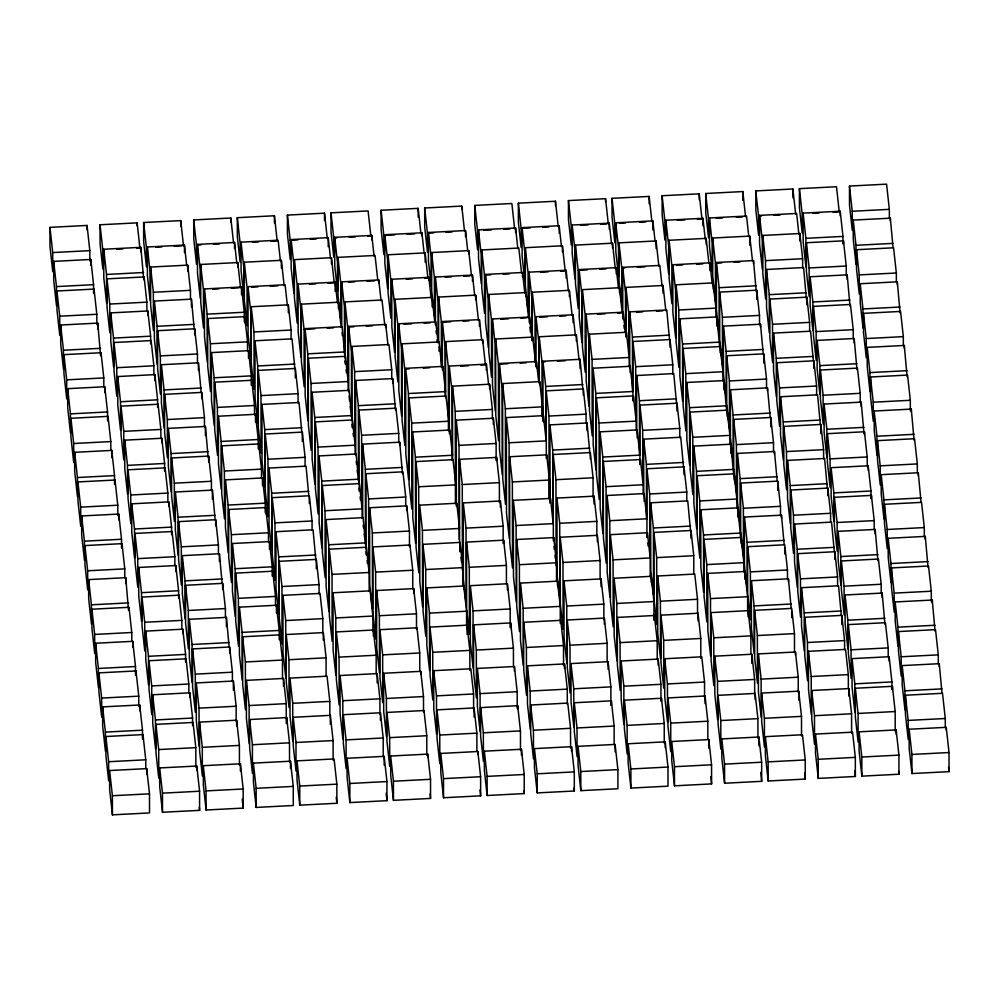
<?xml version="1.0" encoding="UTF-8"?>
<svg xmlns="http://www.w3.org/2000/svg" width="999" height="999" viewBox="0 0 999 999"><rect width="100%" height="100%" fill="white"/><g stroke="black" fill="none" stroke-linecap="round" stroke-linejoin="round"><path stroke-width="1.5" d="M49.95 227.36L52.722 252.56L52.747 271.678L49.987 246.466L49.95 227.36L87.05 225.437L89.823 250.649L89.835 260.939M100.037 224.775L102.81 249.975L102.835 269.081L100.075 243.881L100.037 224.775L137.138 222.852L139.91 248.064L136.813 248.214M143.631 222.515L146.403 247.727L146.428 266.833L143.669 241.633L143.631 222.515L180.732 220.604L183.504 245.804M193.719 219.93L196.491 245.142L196.516 264.248L193.756 239.048L193.719 219.93L230.819 218.019L233.591 243.219M237.312 217.682L240.085 242.882L240.11 262L237.35 236.788L237.312 217.682L274.413 215.759L277.185 240.971L270.991 241.283M287.4 215.097L290.172 240.297L290.197 259.415L287.437 234.203L287.4 215.097L324.5 213.174L327.272 238.386M330.994 212.837L333.766 238.049L333.791 257.155L331.019 231.955L330.994 212.837L368.094 210.926L370.866 236.126L367.769 236.288M381.081 210.252L383.853 235.464L383.878 254.57L381.106 229.37L381.081 210.252L418.181 208.341L420.941 233.541M424.675 208.004L427.435 233.204L427.472 252.322L424.7 227.11L424.675 208.004L461.775 206.094L464.535 231.293M474.762 205.419L477.522 230.619L477.559 249.738L474.787 224.525L474.762 205.419L511.863 203.496L514.622 228.709M518.356 203.172L521.116 228.371L521.153 247.477L518.381 222.278L518.356 203.172L555.456 201.249L558.216 226.461M568.443 200.574L571.203 225.786L571.241 244.892L568.468 219.693L568.443 200.574L605.544 198.664L608.304 223.863M612.037 198.326L614.797 223.539L614.835 242.645L612.062 217.445L612.037 198.326L649.138 196.416L651.897 221.616M662.125 195.742L664.884 220.941L664.922 240.06L662.15 214.847L662.125 195.742L699.225 193.831L701.985 219.031L697.352 219.268M705.719 193.494L708.478 218.694L708.516 237.799L705.744 212.6L705.719 193.494L742.819 191.571L745.579 216.783M755.806 190.909L758.566 216.109L758.603 235.215L755.831 210.015L755.806 190.909L792.906 188.986L795.666 214.186M799.4 188.649L802.16 213.861L802.197 232.967L799.425 207.767L799.4 188.649L836.488 186.738L839.26 211.938L833.079 212.263M849.475 186.064L852.247 211.264L852.284 230.382L849.512 205.17L849.475 186.064L886.575 184.153L889.347 209.353L889.36 218.169M103.759 249.238L106.531 274.45L106.581 303.109L103.809 277.909L103.759 249.238L140.859 247.327L143.631 278.571M147.352 246.99L150.125 272.19L150.175 300.861L147.402 275.662L147.352 246.99L184.453 245.08L186.726 265.834M197.44 244.405L200.212 269.605L200.262 298.276L197.49 273.064L197.44 244.405L234.54 242.482L236.813 263.249M241.034 242.158L243.806 267.357L243.856 296.029L241.084 270.816L241.034 242.158L278.134 240.235L280.407 260.989M291.121 239.56L293.893 264.772L293.943 293.431L291.171 268.232L291.121 239.56L328.221 237.65L330.494 258.404M334.715 237.312L337.487 262.525L337.537 291.184L334.765 265.984L334.715 237.312L371.815 235.402L374.088 256.156M384.802 234.728L387.575 259.927L387.624 288.599L384.852 263.399L384.802 234.728L421.903 232.817L424.175 253.571M428.396 232.48L431.156 257.68L431.206 286.351L428.446 261.139L428.396 232.48L465.497 230.557L467.769 251.311M478.484 229.895L481.243 255.095L481.293 283.766L478.533 258.554L478.484 229.895L515.584 227.972L517.857 248.726M522.077 227.635L524.837 252.847L524.887 281.506L522.127 256.306L522.077 227.635L559.178 225.724L561.45 246.478M572.165 225.05L574.924 250.262L574.974 278.921L572.215 253.721L572.165 225.05L609.265 223.139L611.538 243.893M615.759 222.802L618.518 248.002L618.568 276.673L615.809 251.461L615.759 222.802L652.859 220.879L655.132 241.646M665.846 220.217L668.606 245.417L668.656 274.088L665.896 248.876L665.846 220.217L702.946 218.294L705.219 239.048M709.44 217.957L712.2 243.169L712.25 271.828L709.49 246.628L709.44 217.957L746.54 216.046L748.813 236.8M759.527 215.372L762.287 240.584L762.337 269.243L759.577 244.043L759.527 215.372L796.628 213.461L798.9 234.216M803.121 213.124L805.881 238.324L805.931 266.995L803.171 241.795L803.121 213.124L840.209 211.214L842.981 236.413L842.994 243.956M52.722 252.56L89.823 250.649M116.721 249.25L122.902 248.938M155.669 247.24L161.863 246.928M174.226 246.291L181.955 245.891M196.491 245.142L201.124 244.892M213.486 244.256L219.668 243.943M252.447 242.245L258.629 241.933M290.172 240.297L297.902 239.897M310.264 239.261L316.446 238.936M333.766 238.049L336.85 237.887M349.213 237.25L355.407 236.925M383.853 235.464L394.667 234.902M407.03 234.266L414.76 233.866M427.435 233.204L433.628 232.892M445.991 232.255L452.172 231.93M483.716 230.307L491.446 229.907M503.808 229.27L509.989 228.946M521.116 228.371L530.394 227.897M542.757 227.248L548.951 226.935M580.481 225.299L588.211 224.9M600.574 224.263L606.768 223.951M619.442 223.289L625.624 222.977M639.535 222.253L645.716 221.94M677.26 220.304L684.989 219.905M716.208 218.294L722.389 217.982M736.313 217.258L742.494 216.933M758.566 216.109L761.663 215.946M774.025 215.309L780.207 214.985M812.986 213.299L819.168 212.974M852.247 211.264L889.347 209.353M53.684 261.388L56.456 286.588L56.493 305.694L53.721 280.494L53.684 261.388L90.784 259.465L93.556 284.678L93.569 293.494M853.221 220.092L855.993 245.292L856.018 264.41L853.246 239.198L853.221 220.092L890.321 218.182L893.094 247.789M150.587 267.045L153.359 292.257L153.421 330.482L150.649 305.269L150.587 267.045L187.687 265.135L190.459 290.334L190.472 299.513M200.674 264.46L203.446 289.673L203.509 327.897L200.737 302.685L200.674 264.46L237.774 262.55L240.547 287.749M244.268 262.213L247.04 287.412L247.103 325.637L244.33 300.437L244.268 262.213L281.368 260.302L284.141 285.502M294.355 259.628L297.128 284.827L297.19 323.052L294.418 297.852L294.355 259.628L331.456 257.705L334.228 282.917L328.047 283.229M340.459 317.832L338.012 295.592L337.949 257.38L375.05 255.457L377.822 280.669M388.037 254.782L390.809 279.995L390.871 318.219L388.099 293.007L388.037 254.782L425.137 252.872L427.909 278.072L424.812 278.234M431.63 252.535L434.403 277.747L434.465 315.959L431.693 290.759L431.63 252.535L468.731 250.624L471.503 275.824M481.718 249.95L484.49 275.15L484.552 313.374L481.78 288.174L481.718 249.95L518.818 248.039L521.59 273.239M525.312 247.702L528.084 272.902L528.146 311.126L525.374 285.926L525.312 247.702L562.412 245.779L565.184 270.991L560.539 271.228M575.399 245.117L578.171 270.317L578.234 308.541L575.461 283.329L575.399 245.117L612.499 243.194L615.272 268.406M621.341 301.835L619.055 281.081L618.993 242.857L656.093 240.946L658.865 266.146M669.08 240.272L671.852 265.484L671.915 303.696L669.143 278.496L669.08 240.272L706.181 238.361L708.94 263.561M715.184 298.489L712.737 276.248L712.674 238.024L749.774 236.101L752.534 261.313M762.761 235.439L765.521 260.639L765.596 298.863L762.824 273.664L762.761 235.439L799.862 233.516L802.622 258.729L802.647 267.894M106.531 274.45L143.631 272.527M805.881 238.324L842.981 236.413M107.005 278.858L109.778 304.058L109.828 332.729L107.055 307.53L107.005 278.858L144.106 276.948L146.878 302.148L146.89 311.201M806.368 242.745L809.14 267.944L809.19 296.616L806.418 271.403L806.368 242.745L843.468 240.821L846.24 266.034L846.253 275.087M56.456 286.588L93.556 284.678M855.993 245.292L893.094 243.381M56.943 290.996L59.715 316.208L59.74 335.314L56.98 310.115L56.943 290.996L94.043 289.086L96.816 314.285L96.828 324.575M856.468 249.713L859.24 274.912L859.277 294.018L856.505 268.818L856.468 249.713L893.568 247.789L896.34 273.002L896.353 281.818M204.395 288.936L207.168 314.136L207.243 361.913L204.483 336.713L204.395 288.936L241.496 287.025L244.268 312.225L244.28 321.478M247.989 286.688L250.761 311.888L250.836 359.665L248.077 334.465L247.989 286.688L285.09 284.765L287.375 305.532M298.077 284.103L300.849 309.303L300.924 357.08L298.164 331.88L298.077 284.103L335.177 282.18L337.462 302.934M341.745 326.548L341.67 281.843L378.771 279.932L381.056 300.687M391.758 279.258L394.53 304.47L394.605 352.247L391.845 327.035L391.758 279.258L428.858 277.347L431.143 298.102M435.439 324.787L435.352 277.01L472.452 275.087L474.725 295.854M485.439 274.425L488.211 299.625L488.286 347.402L485.526 322.202L485.439 274.425L522.539 272.502L524.812 293.269M529.445 322.914L529.033 272.165L566.133 270.254L568.406 291.009M579.12 269.58L581.893 294.792L581.967 342.57L579.208 317.357L579.12 269.58L616.221 267.67L618.493 288.424M622.789 313.574L622.714 267.332L659.815 265.422L662.087 286.176M672.802 264.747L675.574 289.947L675.649 337.724L672.876 312.525L672.802 264.747L709.902 262.824L712.175 283.591M716.395 262.5L719.155 287.7L719.243 335.477L716.47 310.277L716.395 262.5L753.496 260.577L756.268 291.945M153.359 292.257L190.459 290.334M212.725 289.186L218.906 288.873M231.268 288.236L238.998 287.837M251.673 287.175L257.854 286.863M270.23 286.226L277.959 285.826M309.49 284.191L315.672 283.878M348.451 282.18L354.633 281.855M366.995 281.219L374.725 280.819M406.268 279.196L412.45 278.871M445.217 277.185L451.398 276.86M463.773 276.224L469.955 275.911M484.49 275.15L490.671 274.837M503.034 274.201L509.215 273.876M540.447 272.265L548.176 271.865M578.171 270.317L587.437 269.842M599.812 269.193L605.993 268.881M618.993 242.857L621.765 268.069L624.85 267.907M637.212 267.27L644.942 266.87M676.485 265.235L682.667 264.922M696.578 264.198L702.759 263.886M712.674 238.024L715.434 263.224L721.628 262.912M733.99 262.275L740.172 261.95M765.521 260.639L802.622 258.729M154.321 301.074L157.093 326.286L157.168 364.51L154.395 339.298L154.321 301.074L191.421 299.163L194.206 328.958M766.495 269.468L769.267 294.668L769.33 332.892L766.558 307.68L766.495 269.468L803.596 267.545L806.38 298.863M109.778 304.058L146.878 302.148M809.14 267.944L846.24 266.034M110.752 312.887L113.524 338.087L113.574 366.758L110.802 341.558L110.752 312.887L147.852 310.964L150.624 336.176L150.637 343.718M810.102 276.773L812.874 301.973L812.924 330.644L810.152 305.432L810.102 276.773L847.202 274.85L849.987 306.094M59.715 316.208L96.816 314.285M859.24 274.912L896.34 273.002M251.224 306.743L253.996 331.955L254.096 389.285L251.323 364.073L251.224 306.743L288.324 304.832L291.096 330.032L291.109 339.335M301.311 304.158L304.083 329.37L304.183 386.7L301.411 361.488L301.311 304.158L338.411 302.247L341.183 327.447M345.005 357.692L344.905 301.91L382.005 299.987L384.777 325.199M394.992 299.325L397.764 324.525L397.864 381.855L395.092 356.655L394.992 299.325L432.092 297.402L434.865 322.615M438.661 342.008L438.586 297.065L475.686 295.155L478.459 320.354M488.673 294.48L491.446 319.692L491.545 377.023L488.773 351.81L488.673 294.48L525.774 292.57L528.546 317.769M532.355 340.272L532.267 292.232L569.368 290.322L572.14 315.522M582.355 289.648L585.127 314.847L585.227 372.177L582.454 346.978L582.355 289.648L619.455 287.724L622.227 312.937L617.582 313.174M626.036 336.975L625.948 287.4L663.049 285.477L665.821 310.677M676.036 284.802L678.808 310.015L678.908 367.345L676.136 342.145L676.036 284.802L713.136 282.892L715.908 308.092L715.921 317.395M207.168 314.136L244.268 312.225M719.155 287.7L756.255 285.789M60.677 325.025L63.449 350.237L63.486 369.343L60.714 344.143L60.677 325.025L97.777 323.114L100.562 355.669M860.214 283.741L862.974 308.941L863.011 328.047L860.239 302.847L860.214 283.741L897.314 281.818L900.087 312.899M207.655 318.556L210.414 343.756L210.502 391.533L207.73 366.333L207.655 318.556L244.755 316.633L247.515 341.845L247.54 351.086M719.642 292.108L722.414 317.32L722.502 365.097L719.73 339.885L719.642 292.108L756.743 290.197L759.515 315.397L759.527 324.65M157.093 326.286L194.193 324.363M769.267 294.668L806.368 292.757M157.58 330.694L160.352 355.906L160.414 394.118L157.642 368.918L157.58 330.694L194.68 328.783L197.452 353.983L197.465 363.161M769.754 299.076L772.514 324.288L772.589 362.512L769.817 337.3L769.754 299.076L806.855 297.165L809.615 322.365L809.64 331.543M113.524 338.087L150.624 336.176M812.874 301.973L849.974 300.062M305.032 328.634L307.804 353.833L307.917 420.729L305.157 395.517L305.032 328.634L342.133 326.71L344.917 356.593M348.738 391.708L348.626 326.386L385.726 324.463L388.012 345.217M398.713 323.788L401.486 349.001L401.598 415.884L398.826 390.684L398.713 323.788L435.814 321.878L438.099 342.632M442.395 369.767L442.307 321.541L479.408 319.63L481.693 340.384M492.395 318.956L495.167 344.156L495.279 411.051L492.507 385.839L492.395 318.956L529.495 317.045L532.105 340.759M536.076 366.483L535.988 316.708L573.089 314.785L575.374 335.539M586.076 314.123L588.848 339.323L588.96 406.206L586.188 381.006L586.076 314.123L623.176 312.2L625.461 332.954M629.77 367.869L629.67 311.863L666.77 309.952L669.542 339.822M253.996 331.955L291.096 330.032M304.083 329.37L314.897 328.808M327.272 328.172L333.454 327.847M344.905 301.91L347.677 327.11L353.858 326.798M366.221 326.161L372.415 325.836M403.946 324.213L411.675 323.813M424.038 323.164L430.219 322.852M438.586 297.065L441.358 322.277L450.636 321.79M462.999 321.154L469.18 320.841M500.724 319.205L508.454 318.806M520.816 318.169L526.997 317.857M539.672 317.195L547.402 316.795M559.765 316.159L565.958 315.834M597.489 314.21L605.219 313.811M636.45 312.2L642.632 311.875M656.543 311.164L662.724 310.839M678.808 310.015L715.908 308.092M113.998 342.507L116.771 367.707L116.821 396.378L114.048 371.166L113.998 342.507L151.099 340.584L153.871 365.796L153.883 374.837M813.361 306.381L816.133 331.593L816.183 360.252L813.411 335.052L813.361 306.381L850.461 304.47L853.233 329.67L853.246 338.723M63.449 350.237L100.549 348.314M862.974 308.941L900.074 307.03M254.97 340.771L257.73 365.984L257.829 423.314L255.07 398.102L254.97 340.771L292.07 338.861L294.842 368.706M679.77 318.831L682.542 344.043L682.642 401.373L679.869 376.173L679.77 318.831L716.87 316.92L719.655 346.778M210.414 343.756L247.515 341.845M722.414 317.32L759.515 315.397M63.936 354.645L66.696 379.845L66.733 398.963L63.961 373.751L63.936 354.645L101.036 352.734L103.796 377.934L103.821 386.75M863.461 313.349L866.233 338.561L866.27 357.667L863.498 332.467L863.461 313.349L900.561 311.438L903.333 336.638L903.346 345.467M211.388 352.585L214.161 377.784L214.236 425.562L211.476 400.362L211.388 352.585L248.489 350.661L251.261 375.874L251.273 385.114M726.073 397.639L723.463 373.913L723.388 326.136L760.489 324.225L763.261 354.046M160.352 355.906L197.452 353.983M772.514 324.288L809.615 322.365M351.998 419.767L351.86 346.441L388.961 344.53L391.733 369.73L391.745 379.096M401.948 343.856L404.72 369.056L404.857 445.504L402.085 420.304L401.948 343.856L439.048 341.933L441.82 367.145M445.641 397.764L445.542 341.608L482.642 339.685L485.414 364.897L480.781 365.135M495.629 339.011L498.401 364.223L498.538 440.659L495.766 415.459L495.629 339.011L532.729 337.1L535.501 362.3M539.31 383.566L539.223 336.763L576.323 334.852L579.095 360.052M589.31 334.178L592.082 359.378L592.22 435.826L589.447 410.626L589.31 334.178L626.41 332.267L629.183 357.467L629.195 366.833M307.804 353.833L344.905 351.923M629.67 311.863L632.442 337.075L669.542 335.152M161.314 364.722L164.086 389.922L164.148 428.146L161.388 402.947L161.314 364.722L198.414 362.812L201.199 392.595M773.488 333.104L776.26 358.316L776.323 396.528L773.551 371.328L773.488 333.104L810.589 331.193L813.361 360.989M116.771 367.707L153.871 365.796M816.133 331.593L853.233 329.67M308.291 358.254L311.051 383.454L311.176 450.337L308.404 425.137L308.291 358.254L345.392 356.331L348.151 381.531L348.176 390.871M632.941 400.861L632.929 341.483L670.017 339.56L672.789 364.772L672.814 374.101M257.73 365.984L294.83 364.061M682.542 344.043L719.642 342.12M117.745 376.536L120.504 401.735L120.554 430.407L117.795 405.194L117.745 376.536L154.845 374.613L157.605 399.825L157.617 407.367M817.095 340.409L819.867 365.622L819.917 394.28L817.145 369.081L817.095 340.409L854.195 338.499L856.98 369.73M66.696 379.845L103.796 377.934M866.233 338.561L903.333 336.638M258.217 370.392L260.989 395.592L261.089 452.922L258.316 427.722L258.217 370.392L295.317 368.469L298.089 393.681L298.102 402.972M683.029 348.451L685.801 373.651L685.901 430.994L683.129 405.781L683.029 348.451L720.129 346.541L722.901 371.74L722.914 381.031M214.161 377.784L251.261 375.874M723.388 326.136L726.148 351.348L763.248 349.425M405.669 368.331L442.769 366.408L445.542 391.62L408.441 393.531L405.669 368.331L405.819 454.32L408.591 479.532L408.441 393.531M449.388 433.641L449.263 366.071L486.363 364.16L488.648 384.915M499.35 363.486L502.122 388.698L502.272 474.687L499.5 449.488L499.35 363.486L536.451 361.576L538.736 382.33M543.056 421.128L542.944 361.238L580.044 359.315L582.829 389.135M351.86 346.441L354.633 371.64L391.733 369.73M404.72 369.056L409.353 368.818M423.276 368.107L429.458 367.782M460.676 366.171L468.406 365.771M498.401 364.223L507.679 363.736M520.042 363.099L526.223 362.787M539.223 336.763L541.995 361.975L545.092 361.813M557.454 361.176L565.184 360.776M592.082 359.378L629.183 357.467M67.67 388.673L70.442 413.873L70.467 432.992L67.707 407.779L67.67 388.673L104.77 386.75L107.542 411.963L107.555 420.779M867.207 347.377L869.967 372.59L870.004 391.695L867.232 366.496L867.207 347.377L904.295 345.467L907.08 376.548M214.635 382.192L217.407 407.405L217.495 455.182L214.723 429.97L214.635 382.192L251.736 380.282L254.508 405.482L254.52 414.735M729.158 425.774L726.723 403.534L726.635 355.756L763.736 353.833L766.508 379.046L766.52 388.286M164.086 389.922L201.186 388.012M776.26 358.316L813.361 356.393M355.731 455.357L355.607 380.469L392.707 378.559L395.479 410.002M593.056 368.206L630.157 366.296L632.916 391.496L595.816 393.406L593.056 368.206L593.181 444.655L595.953 469.855L595.816 393.406M311.051 383.454L348.151 381.531M632.929 341.483L635.689 366.683L672.789 364.772M164.573 394.343L167.345 419.543L167.407 457.767L164.635 432.567L164.573 394.343L201.673 392.42L204.445 417.632L204.458 426.798M776.735 362.724L779.507 387.924L779.57 426.148L776.81 400.949L776.735 362.724L813.835 360.814L816.608 386.014L816.62 395.192M120.504 401.735L157.605 399.825M819.867 365.622L856.967 363.698M312.025 392.27L314.797 417.482L314.91 484.365L312.138 459.165L312.025 392.27L349.126 390.359L351.898 420.229M636.75 429.957L636.663 375.512L673.763 373.589L676.535 403.471M260.989 395.592L298.089 393.681M685.801 373.651L722.901 371.74M452.634 460.114L452.497 386.138L489.597 384.215L492.37 409.428L492.382 418.668M502.584 383.554L505.357 408.753L505.531 504.308L502.759 479.108L502.584 383.554L539.685 381.63L542.457 406.843L542.469 416.084M120.991 406.143L123.764 431.356L123.814 460.015L121.041 434.815L120.991 406.143L158.092 404.233L160.864 429.433L160.876 438.486M820.354 370.03L823.114 395.229L823.164 423.901L820.404 398.688L820.354 370.03L857.454 368.107L860.214 393.319L860.239 402.372M542.944 361.238L545.716 386.438L582.817 384.528M70.442 413.873L107.542 411.963M869.967 372.59L907.067 370.666M261.95 404.42L264.723 429.62L264.822 486.95L262.05 461.75L261.95 404.42L299.051 402.497L301.835 432.355M686.763 382.48L689.535 407.679L689.635 465.022L686.862 439.81L686.763 382.48L723.863 380.557L726.635 410.414M217.407 407.405L254.508 405.482M726.635 355.756L729.407 380.956L766.508 379.046M408.928 397.939L411.7 423.151L411.85 509.153L409.078 483.941L408.928 397.939L446.029 396.029L448.801 421.228L448.813 430.444M546.316 458.429L546.203 390.859L583.304 388.936L586.063 414.148L586.088 423.351M70.929 418.294L73.689 443.494L73.726 462.599L70.954 437.4L70.929 418.294L108.029 416.371L110.789 441.583L110.802 450.399M870.454 376.998L873.226 402.197L873.251 421.316L870.491 396.103L870.454 376.998L907.554 375.075L910.326 400.287L910.339 410.577M355.607 380.469L358.366 405.669L395.467 403.758M218.381 416.221L221.154 441.433L221.229 489.21L218.456 463.998L218.381 416.221L255.482 414.31L258.242 439.51L258.266 448.763M730.369 389.785L733.141 414.985L733.229 462.762L730.456 437.562L730.369 389.785L767.469 387.862L770.254 417.694M167.345 419.543L204.445 417.632M779.507 387.924L816.608 386.014M358.978 483.404L358.853 410.089L395.954 408.166L398.726 433.379L398.738 442.732M596.303 397.827L599.075 423.027L599.2 499.475L596.44 474.263L596.303 397.827L633.403 395.904L636.176 421.116L636.188 430.469M314.797 417.482L351.898 415.559M636.663 375.512L639.435 400.711L676.535 398.801M452.497 386.138L455.269 411.338L492.37 409.428M505.357 408.753L542.457 406.843M168.307 428.371L171.079 453.571L171.141 491.795L168.369 466.583L168.307 428.371L205.407 426.448L208.192 457.767M780.481 396.753L783.241 421.953L783.316 460.177L780.544 434.977L780.481 396.753L817.582 394.83L820.354 424.625M123.764 431.356L160.864 429.433M823.114 395.229L860.214 393.319M315.284 421.89L318.044 447.102L318.169 513.986L315.397 488.786L315.284 421.89L352.385 419.98L355.144 445.179L355.169 454.52M639.922 464.498L639.909 405.132L677.01 403.209L679.782 428.421L679.795 437.749M264.723 429.62L301.823 427.709M689.535 407.679L726.635 405.769M456.393 506.468L456.243 420.167L493.344 418.244L496.116 443.456L496.141 460.402M506.331 417.582L543.431 415.659L546.191 440.871L509.103 442.782L506.331 417.582L506.493 513.136L509.265 538.336L509.103 442.782M411.7 423.151L448.801 421.228M546.203 390.859L548.963 416.059L586.063 414.148M124.738 440.172L127.497 465.384L127.547 494.043L124.788 468.843L124.738 440.172L161.826 438.261L164.598 463.461L164.61 471.004M824.088 404.058L826.86 429.258L826.91 457.929L824.138 432.717L824.088 404.058L861.188 402.135L863.973 433.379M73.689 443.494L110.789 441.583M873.226 402.197L910.326 400.287M265.21 434.028L267.982 459.24L268.082 516.57L265.309 491.371L265.21 434.028L302.31 432.117L305.082 457.317L305.095 466.62M690.022 412.1L692.782 437.3L692.881 494.63L690.122 469.43L690.022 412.1L727.122 410.177L729.882 435.389L729.907 444.68M221.154 441.433L258.242 439.51M733.141 414.985L770.241 413.074M412.662 431.968L449.762 430.057L452.535 455.257L415.434 457.18L412.662 431.968L412.812 517.969L415.584 543.169L415.434 457.18M550.074 503.196L549.937 424.887L587.037 422.964L589.81 452.772M358.853 410.089L361.626 435.289L398.726 433.379M599.075 423.027L636.176 421.116M74.663 452.322L77.435 477.522L77.46 496.628L74.7 471.428L74.663 452.322L111.763 450.399L114.535 475.599L114.548 484.428M874.187 411.026L876.96 436.226L876.997 455.344L874.225 430.132L874.187 411.026L911.288 409.103L914.073 440.197M221.628 445.841L224.4 471.041L224.488 518.818L221.716 493.618L221.628 445.841L258.729 443.931L261.501 469.13L261.513 478.371M736.151 489.41L733.716 467.182L733.628 419.405L770.729 417.482L773.501 442.682L773.513 451.935M171.079 453.571L208.179 451.66M783.241 421.953L820.341 420.042M362.724 517.432L362.6 444.118L399.7 442.195L402.472 473.638M600.037 431.855L637.137 429.932L639.909 455.144L602.809 457.055L600.037 431.855L600.174 508.291L602.946 533.503L602.809 457.055M318.044 447.102L355.144 445.179M639.909 405.132L642.682 430.332L679.782 428.421M171.566 457.979L174.326 483.191L174.4 521.416L171.628 496.203L171.566 457.979L208.666 456.068L211.426 481.268L211.451 490.447M783.728 426.373L786.5 451.573L786.563 489.797L783.803 464.585L783.728 426.373L820.828 424.45L823.601 449.662L823.613 458.828M456.243 420.167L459.016 445.367L496.116 443.456M127.497 465.384L164.598 463.461M826.86 429.258L863.96 427.347M319.018 455.919L321.79 481.118L321.903 548.014L319.131 522.802L319.018 455.919L356.119 454.008L358.891 483.878M643.743 493.593L643.656 439.148L680.756 437.237L683.528 467.107M267.982 459.24L305.082 457.317M692.782 437.3L729.882 435.389M127.984 469.792L130.757 494.992L130.807 523.663L128.034 498.451L127.984 469.792L165.085 467.869L167.857 493.081L167.869 502.135M827.347 433.666L830.107 458.878L830.157 487.537L827.397 462.337L827.347 433.666L864.447 431.755L867.207 456.955L867.232 466.009M549.937 424.887L552.709 450.087L589.81 448.164M77.435 477.522L114.535 475.599M876.96 436.226L914.06 434.315M268.943 468.056L271.716 493.269L271.815 550.599L269.043 525.399L268.943 468.056L306.044 466.146L308.828 496.003M693.756 446.128L696.528 471.328L696.628 528.658L693.855 503.459L693.756 446.128L730.856 444.205L733.628 474.063M224.4 471.041L261.501 469.13M733.628 419.405L736.4 444.605L773.501 442.682M415.921 461.588L418.681 486.788L418.831 572.789L416.071 547.589L415.921 461.588L453.022 459.665L455.781 484.877L455.819 503.309M459.565 542.494L459.515 459.34L496.615 457.417L499.375 482.629L499.413 502.584M509.602 456.743L512.362 481.955L512.512 567.956L509.752 542.744L509.602 456.743L546.703 454.832L549.462 480.032L549.5 498.464M553.346 540.496L553.196 454.495L590.297 452.584L593.056 477.784L593.094 497.752M77.91 481.93L80.682 507.142L80.719 526.248L77.947 501.048L77.91 481.93L115.01 480.019L117.782 505.219L117.807 515.509M877.447 440.646L880.219 465.846L880.244 484.952L877.484 459.752L877.447 440.646L914.547 438.723L917.319 463.923L917.332 472.752M362.6 444.118L365.359 469.318L402.46 467.407M225.374 479.87L228.134 505.069L228.222 552.847L225.449 527.647L225.374 479.87L262.475 477.947L265.235 503.159L265.259 512.4M737.362 453.421L740.134 478.633L740.222 526.411L737.449 501.198L737.362 453.421L774.462 451.511L777.247 481.343M174.326 483.191L211.426 481.268M786.5 451.573L823.601 449.662M365.984 548.613L365.846 473.726L402.947 471.815L405.719 497.015L405.731 506.381M603.296 461.463L606.068 486.675L606.193 563.111L603.433 537.912L603.296 461.463L640.396 459.552L643.169 484.752L643.181 494.118M321.79 481.118L358.891 479.208M643.656 439.148L646.415 464.36L683.516 462.437M175.3 492.007L178.072 517.22L178.134 555.432L175.362 530.232L175.3 492.007L212.4 490.097L215.172 519.892M787.474 460.402L790.234 485.601L790.309 523.826L787.537 498.613L787.474 460.402L824.575 458.479L827.347 488.274M130.757 494.992L167.857 493.081M830.107 458.878L867.207 456.955M322.265 485.539L325.037 510.739L325.162 577.634L322.39 552.422L322.265 485.539L359.365 483.616L362.137 508.828L362.15 518.156M646.94 537.499L646.902 468.768L684.003 466.858L686.775 492.057L686.788 501.398M271.716 493.269L308.816 491.346M696.528 471.328L733.628 469.405M418.681 486.788L455.781 484.877M459.515 459.34L462.275 484.54L499.375 482.629M512.362 481.955L549.462 480.032M553.196 454.495L555.956 479.707L593.056 477.784M131.718 503.821L134.49 529.02L134.54 557.692L131.768 532.479L131.718 503.821L168.819 501.898L171.591 527.11L171.603 534.652M831.081 467.694L833.853 492.907L833.903 521.565L831.131 496.366L831.081 467.694L868.181 465.784L870.953 490.984L870.966 498.526M80.682 507.142L117.782 505.219M880.219 465.846L917.319 463.923M272.203 497.677L274.975 522.877L275.075 580.219L272.302 555.007L272.203 497.677L309.303 495.766L312.063 520.966L312.088 530.269M697.015 475.736L699.775 500.949L699.874 558.279L697.115 533.066L697.015 475.736L734.115 473.826L736.875 499.025L736.9 508.329M228.134 505.069L265.235 503.159M740.134 478.633L777.234 476.71M365.846 473.726L368.619 498.938L405.719 497.015M606.068 486.675L643.169 484.752M81.656 515.959L84.415 541.171L84.453 560.277L81.681 535.077L81.656 515.959L118.756 514.048L121.516 539.248L121.541 548.064M881.18 474.662L883.953 499.875L883.99 518.981L881.218 493.781L881.18 474.662L918.281 472.752L921.066 502.372M228.621 509.49L231.393 534.69L231.481 582.467L228.709 557.267L228.621 509.49L265.722 507.567L268.494 532.779L268.506 542.02M743.144 553.059L740.709 530.819L740.621 483.041L777.721 481.131L780.494 506.331L780.506 515.584M178.072 517.22L215.172 515.297M790.234 485.601L827.334 483.678M369.58 507.754L372.352 532.966L372.49 609.402L369.717 584.203L369.58 507.754L406.68 505.844L409.453 531.043L409.478 546.64M419.667 505.169L456.768 503.259L459.54 528.459L422.44 530.369L419.667 505.169L419.805 581.618L422.577 606.818L422.44 530.369M463.261 502.922L466.034 528.121L466.171 604.57L463.399 579.358L463.261 502.922L500.362 500.998L503.134 526.211L503.159 543.369M513.349 500.337L550.449 498.414L553.221 523.626L516.121 525.536L513.349 500.337L513.486 576.773L516.258 601.985L516.121 525.536M559.365 595.279L557.08 574.525L556.942 498.076L594.043 496.166L596.815 521.366L596.84 535.414M607.03 495.492L644.13 493.581L646.902 518.781L609.802 520.704L607.03 495.492L607.167 571.94L609.939 597.14L609.802 520.704M325.037 510.739L362.137 508.828M646.902 468.768L649.675 493.981L686.775 492.057M178.559 521.628L181.319 546.828L181.393 585.052L178.621 559.852L178.559 521.628L215.659 519.717L218.419 544.917L218.444 554.083M790.721 490.01L793.493 515.222L793.556 553.434L790.783 528.234L790.721 490.01L827.821 488.099L830.594 513.299L830.606 522.477M134.49 529.02L171.591 527.11M833.853 492.907L870.953 490.984M326.011 519.567L328.771 544.767L328.896 611.65L326.124 586.45L326.011 519.567L363.112 517.644L365.884 547.514M650.649 502.797L653.408 527.996L653.533 594.892L650.761 569.692L650.649 502.797L687.749 500.886L690.521 530.756M274.975 522.877L312.063 520.966M699.775 500.949L736.875 499.025M134.977 533.429L137.75 558.641L137.8 587.3L135.027 562.1L134.977 533.429L172.078 531.518L174.85 556.718L174.862 565.771M834.327 497.315L837.1 522.514L837.15 551.186L834.377 525.986L834.327 497.315L871.428 495.404L874.2 520.604L874.212 529.657M84.415 541.171L121.516 539.248M883.953 499.875L921.053 497.952M275.936 531.705L278.709 556.905L278.808 614.248L276.036 589.035L275.936 531.705L313.037 529.795L315.809 559.64M700.749 509.765L703.521 534.977L703.621 592.307L700.848 567.095L700.749 509.765L737.849 507.854L740.621 537.699M231.393 534.69L268.494 532.779M740.621 483.041L743.393 508.254L780.494 506.331M84.903 545.579L87.675 570.779L87.712 589.897L84.94 564.685L84.903 545.579L122.003 543.656L124.775 568.868L124.788 577.684M884.44 504.283L887.199 529.495L887.237 548.601L884.465 523.401L884.44 504.283L921.54 502.372L924.3 527.572L924.325 536.388M372.352 532.966L409.453 531.043M466.034 528.121L503.134 526.211M556.942 498.076L559.715 523.289L596.815 521.366M232.355 543.518L235.127 568.718L235.215 616.495L232.442 591.296L232.355 543.518L269.455 541.595L272.228 566.795L272.24 576.048M744.355 517.07L747.127 542.27L747.215 590.047L744.442 564.847L744.355 517.07L781.455 515.159L784.227 544.979M181.319 546.828L218.419 544.917M793.493 515.222L830.594 513.299M328.771 544.767L365.871 542.857M653.408 527.996L690.509 526.086M182.293 555.656L185.065 580.856L185.127 619.08L182.355 593.881L182.293 555.656L219.393 553.733L222.165 583.528M794.455 524.038L797.227 549.25L797.302 587.462L794.53 562.262L794.455 524.038L831.555 522.127L834.34 551.91M137.75 558.641L174.85 556.718M837.1 522.514L874.2 520.604M329.258 549.175L332.03 574.388L332.143 641.271L329.383 616.071L329.258 549.175L366.358 547.265L369.131 572.464L369.168 591.133M372.852 546.928L375.624 572.127L375.736 639.023L372.977 613.811L372.852 546.928L409.952 545.017L412.724 570.217L412.762 588.886M422.939 544.343L425.711 569.542L425.824 636.438L423.064 611.226L422.939 544.343L460.039 542.42L462.812 567.632L462.849 586.301M466.533 542.095L469.305 567.295L469.418 634.178L466.658 608.978L466.533 542.095L503.633 540.172L506.406 565.384L506.431 584.04M516.62 539.497L519.393 564.71L519.505 631.593L516.745 606.393L516.62 539.497L553.721 537.587L556.493 562.787L556.518 581.455M560.214 537.25L562.986 562.462L563.099 629.345L560.327 604.145L560.214 537.25L597.315 535.339L600.087 560.539L600.112 579.208M610.302 534.665L613.074 559.865L613.186 626.76L610.414 601.548L610.302 534.665L647.402 532.754L650.174 557.954L650.199 576.623M653.895 532.417L656.668 557.617L656.78 624.512L654.008 599.3L653.895 532.417L690.996 530.494L693.768 555.706L693.793 574.375M278.709 556.905L315.809 554.994M703.521 534.977L740.621 533.054M138.711 567.457L141.483 592.669L141.533 621.328L138.761 596.128L138.711 567.457L175.812 565.546L178.584 590.746L178.596 598.289M838.074 531.343L840.833 556.543L840.896 585.214L838.124 560.014L838.074 531.343L875.174 529.433L877.946 560.664M87.675 570.779L124.775 568.868M887.199 529.495L924.3 527.572M279.196 561.326L281.955 586.525L282.055 643.856L279.295 618.656L279.196 561.326L316.296 559.403L319.056 584.615L319.081 593.906M703.995 539.385L706.768 564.585L706.867 621.915L704.095 596.715L703.995 539.385L741.096 537.462L743.868 562.674L743.88 571.965M235.127 568.718L272.228 566.795M747.127 542.27L784.227 540.359M88.649 579.607L91.409 604.807L91.446 623.925L88.674 598.713L88.649 579.607L125.749 577.684L128.521 610.239M888.173 538.311L890.946 563.511L890.971 582.629L888.211 557.417L888.173 538.311L925.274 536.401L928.059 567.482M235.614 573.126L238.386 598.339L238.461 646.116L235.702 620.903L235.614 573.126L272.715 571.216L275.487 596.415L275.499 605.669M747.614 546.69L750.374 571.89L750.461 619.667L747.689 594.467L747.614 546.69L784.715 544.767L787.474 569.979L787.499 579.22M185.065 580.856L222.165 578.945M797.227 549.25L834.327 547.327M332.03 574.388L369.131 572.464M375.624 572.127L412.724 570.217M425.711 569.542L462.812 567.632M469.305 567.295L506.406 565.384M519.393 564.71L556.493 562.787M562.986 562.462L600.087 560.539M613.074 559.865L650.174 557.954M656.668 557.617L693.768 555.706M185.539 585.277L188.312 610.476L188.374 648.701L185.614 623.488L185.539 585.277L222.64 583.354L225.412 608.566L225.424 617.732M797.714 553.658L800.486 578.858L800.549 617.082L797.776 591.883L797.714 553.658L834.814 551.735L837.587 576.947L837.599 586.113M141.483 592.669L178.584 590.746M840.833 556.543L877.934 554.632M281.955 586.525L319.056 584.615M706.768 564.585L743.868 562.674M141.97 597.077L144.73 622.277L144.78 650.948L142.02 625.749L141.97 597.077L179.071 595.167L181.83 620.367L181.855 629.42M841.32 560.963L844.093 586.163L844.143 614.835L841.37 589.622L841.32 560.963L878.421 559.04L881.193 584.253L881.205 593.306M91.409 604.807L128.509 602.897M890.946 563.511L928.046 561.6M282.929 595.354L285.702 620.554L285.801 677.884L283.029 652.684L282.929 595.354L320.03 593.431L322.802 618.643L322.827 632.579M333.017 592.769L335.789 617.969L335.889 675.299L333.117 650.099L333.017 592.769L370.117 590.846L372.889 616.046L372.914 631.543M376.611 590.509L379.383 615.721L379.483 673.051L376.71 647.839L376.611 590.509L413.711 588.598L416.483 613.798L416.508 629.295M426.698 587.924L429.47 613.124L429.57 670.466L426.798 645.254L426.698 587.924L463.798 586.013L466.57 611.213L466.595 625.162M470.292 585.676L473.064 610.876L473.164 668.206L470.392 643.006L470.292 585.676L507.392 583.753L510.164 608.965L510.189 627.559M520.379 583.091L523.151 608.291L523.251 665.621L520.479 640.421L520.379 583.091L557.479 581.168L560.252 606.381L560.277 623.426M563.973 580.831L566.745 606.043L566.845 663.373L564.073 638.174L563.973 580.831L601.073 578.921L603.833 604.12L603.871 619.617M614.06 578.246L616.82 603.458L616.932 660.789L614.16 635.576L614.06 578.246L651.161 576.336L653.92 601.535L653.958 620.129M657.654 575.998L660.414 601.198L660.514 658.541L657.754 633.329L657.654 575.998L694.755 574.075L697.514 599.288L697.539 613.236M707.742 573.414L710.501 598.613L710.601 655.943L707.841 630.744L707.742 573.414L744.842 571.49L747.602 596.703L747.627 610.639M238.386 598.339L275.487 596.415M750.374 571.89L787.474 569.979M91.896 609.215L94.668 634.427L94.705 653.533L91.933 628.334L91.896 609.215L128.996 607.305L131.768 632.504L131.781 641.333M891.433 567.932L894.192 593.131L894.23 612.25L891.458 587.037L891.433 567.932L928.533 566.008L931.293 591.221L931.318 601.51M239.348 607.155L242.12 632.367L242.208 680.144L239.435 654.932L239.348 607.155L276.448 605.244L279.221 630.444L279.233 639.697M751.348 580.719L754.12 605.918L754.195 653.696L751.435 628.496L751.348 580.719L788.448 578.796L791.22 608.628M188.312 610.476L225.412 608.566M800.486 578.858L837.587 576.947M189.286 619.293L192.045 644.505L192.12 682.729L189.348 657.517L189.286 619.293L226.386 617.382L229.158 647.177M801.448 587.687L804.22 612.887L804.282 651.111L801.523 625.911L801.448 587.687L838.548 585.764L841.333 615.559M144.73 622.277L181.83 620.367M844.093 586.163L881.193 584.253M285.702 620.554L322.802 618.643M335.789 617.969L372.889 616.046M379.383 615.721L416.483 613.798M429.47 613.124L466.57 611.213M473.064 610.876L510.164 608.965M523.151 608.291L560.252 606.381M566.745 606.043L603.833 604.12M616.82 603.458L653.92 601.535M660.414 601.198L697.514 599.288M710.501 598.613L747.602 596.703M145.704 631.106L148.476 656.306L148.526 684.977L145.754 659.777L145.704 631.106L182.805 629.195L185.577 654.395L185.589 661.937M845.067 594.992L847.826 620.192L847.876 648.863L845.117 623.651L845.067 594.992L882.167 593.069L884.939 624.313M94.668 634.427L131.768 632.504M894.192 593.131L931.293 591.221M242.12 632.367L279.221 630.444M754.12 605.918L791.22 604.008M95.629 643.244L98.401 668.456L98.439 687.562L95.667 662.362L95.629 643.244L132.73 641.333L135.502 666.533L135.514 675.361M895.166 601.96L897.939 627.16L897.964 646.266L895.204 621.066L895.166 601.96L932.267 600.037L935.039 631.131M242.607 636.775L245.379 661.975L245.454 709.752L242.695 684.552L242.607 636.775L279.708 634.852L282.48 660.064L282.505 678.558M286.201 634.527L288.973 659.727L289.048 707.504L286.288 682.305L286.201 634.527L323.301 632.604L326.074 657.804L326.099 676.311M336.288 631.93L339.061 657.142L339.136 704.919L336.363 679.707L336.288 631.93L373.389 630.019L376.161 655.219L376.186 673.713M379.882 629.682L382.654 654.882L382.729 702.659L379.957 677.459L379.882 629.682L416.983 627.772L419.742 652.971L419.78 671.465M429.97 627.097L432.729 652.297L432.817 700.074L430.045 674.874L429.97 627.097L467.07 625.187L469.83 650.386L469.867 670.416M473.563 624.85L476.323 650.049L476.411 697.826L473.638 672.627L473.563 624.85L510.664 622.926L513.424 648.139L513.461 666.633M523.651 622.265L526.411 647.464L526.498 695.242L523.726 670.042L523.651 622.265L560.751 620.342L563.511 645.541L563.548 665.584M567.245 620.004L570.004 645.217L570.092 692.994L567.32 667.782L567.245 620.004L604.345 618.094L607.105 643.294L607.142 661.788M617.332 617.419L620.092 642.619L620.179 690.396L617.407 665.197L617.332 617.419L654.432 615.509L657.192 640.709L657.23 659.203M660.926 615.172L663.686 640.371L663.773 688.149L661.001 662.949L660.926 615.172L698.026 613.249L700.786 638.461L700.823 658.491M711.013 612.587L713.773 637.787L713.86 685.564L711.088 660.364L711.013 612.587L748.114 610.664L750.873 635.876L750.911 654.37M754.607 610.327L757.367 635.539L757.454 683.316L754.682 658.104L754.607 610.327L791.707 608.416L794.467 633.616L794.505 652.11M192.045 644.505L229.146 642.582M804.22 612.887L841.32 610.976M192.532 648.913L195.305 674.125L195.367 712.337L192.607 687.137L192.532 648.913L229.633 647.002L232.405 672.202L232.417 681.38M804.707 617.295L807.479 642.507L807.542 680.731L804.769 655.519L804.707 617.295L841.807 615.384L844.58 640.584L844.592 649.762M148.476 656.306L185.577 654.395M847.826 620.192L884.927 618.281M148.963 660.726L151.723 685.926L151.773 714.597L149.013 689.385L148.963 660.726L186.064 658.803L188.823 684.015L188.848 693.069M848.313 624.6L851.086 649.812L851.136 678.471L848.363 653.271L848.313 624.6L885.414 622.689L888.186 647.889L888.198 656.942M98.401 668.456L135.502 666.533M897.939 627.16L935.039 625.249M245.379 661.975L282.48 660.064M288.973 659.727L326.074 657.804M339.061 657.142L376.161 655.219M382.654 654.882L419.742 652.971M432.729 652.297L469.83 650.386M476.323 650.049L513.424 648.139M526.411 647.464L563.511 645.541M570.004 645.217L607.105 643.294M620.092 642.619L657.192 640.709M663.686 640.371L700.786 638.461M713.773 637.787L750.873 635.876M757.367 635.539L794.467 633.616M98.889 672.864L101.661 698.064L101.686 717.182L98.926 691.97L98.889 672.864L135.989 670.953L138.761 696.153L138.774 706.443M898.413 631.568L901.185 656.78L901.223 676.173L898.451 650.973L898.413 631.568L935.514 629.657L938.286 654.857L938.298 663.811M195.305 674.125L232.405 672.202M807.479 642.507L844.58 640.584M196.279 682.941L199.038 708.141L199.113 746.365L196.341 721.166L196.279 682.941L233.379 681.031L236.139 706.231L236.164 721.515M246.366 680.356L249.126 705.556L249.201 743.78L246.428 718.581L246.366 680.356L283.466 678.446L286.226 703.646L286.263 723.526M289.96 678.109L292.719 703.308L292.794 741.533L290.022 716.32L289.96 678.109L327.048 676.186L329.82 701.398L329.845 715.159M340.035 675.524L342.807 700.724L342.882 738.948L340.11 713.736L340.035 675.524L377.135 673.601L379.907 698.801L379.932 714.098M383.628 673.264L386.401 698.476L386.476 736.688L383.703 711.488L383.628 673.264L420.729 671.353L423.501 696.553L423.526 711.85M433.716 670.679L436.488 695.878L436.551 734.103L433.791 708.903L433.716 670.679L470.816 668.768L473.588 693.968L473.613 709.253M477.31 668.431L480.082 693.631L480.144 731.855L477.385 706.655L477.31 668.431L514.41 666.508L517.182 691.72L517.207 708.541M527.397 665.846L530.169 691.046L530.232 729.27L527.472 704.058L527.397 665.846L564.497 663.923L567.27 689.135L567.295 704.42M570.991 663.586L573.763 688.798L573.826 727.022L571.066 701.81L570.991 663.586L608.091 661.675L610.864 686.875L610.901 705.232M621.078 661.001L623.851 686.213L623.913 724.425L621.153 699.225L621.078 661.001L658.179 659.09L660.951 684.29L660.976 701.111M664.672 658.753L667.444 683.953L667.507 722.177L664.747 696.977L664.672 658.753L701.773 656.83L704.545 682.042L704.57 697.327M714.76 656.168L717.532 681.368L717.594 719.592L714.834 694.392L714.76 656.168L751.86 654.245L754.632 679.457L754.657 693.219M758.353 653.908L761.126 679.12L761.188 717.344L758.428 692.132L758.353 653.908L795.454 651.997L798.226 677.197L798.251 692.494M808.441 651.323L811.213 676.535L811.275 714.76L808.516 689.547L808.441 651.323L845.541 649.412L848.313 674.612L848.338 688.373M151.723 685.926L188.823 684.015M851.086 649.812L888.186 647.889M152.697 694.755L155.469 719.954L155.519 748.626L152.747 723.413L152.697 694.755L189.798 692.831L192.57 718.044L192.582 725.586M852.047 658.628L854.819 683.84L854.869 712.499L852.097 687.3L852.047 658.628L889.147 656.718L891.92 681.917L891.932 689.46M101.661 698.064L138.761 696.153M901.185 656.78L938.286 654.857M102.622 706.892L105.395 732.092L105.432 751.211L102.66 725.998L102.622 706.892L139.723 704.982L142.495 730.182L142.507 738.998M902.159 665.596L904.932 690.809L904.957 709.914L902.184 684.715L902.159 665.596L939.26 663.686L942.032 693.294M199.038 708.141L236.139 706.231M249.126 705.556L286.226 703.646M292.719 703.308L329.82 701.398M342.807 700.724L379.907 698.801M386.401 698.476L423.501 696.553M436.488 695.878L473.588 693.968M480.082 693.631L517.182 691.72M530.169 691.046L567.27 689.135M573.763 688.798L610.864 686.875M623.851 686.213L660.951 684.29M667.444 683.953L704.545 682.042M717.532 681.368L754.632 679.457M761.126 679.12L798.226 677.197M811.213 676.535L848.313 674.612M155.469 719.954L192.57 718.044M854.819 683.84L891.92 681.917M155.944 724.362L158.716 749.575L158.766 778.233L155.994 753.034L155.944 724.362L193.044 722.452L195.816 747.652L195.854 767.269M199.538 722.115L202.31 747.314L202.36 775.986L199.588 750.786L199.538 722.115L236.638 720.204L239.41 745.404L239.448 765.022M249.625 719.53L252.397 744.73L252.447 773.401L249.675 748.189L249.625 719.53L286.725 717.607L289.498 742.819L289.535 762.424M293.219 717.282L295.991 742.482L296.041 771.153L293.269 745.941L293.219 717.282L330.319 715.359L333.092 740.559L333.129 760.177M343.306 714.685L346.079 739.897L346.129 768.556L343.356 743.356L343.306 714.685L380.407 712.774L383.179 737.974L383.216 756.081M386.9 712.437L389.672 737.637L389.722 766.308L386.95 741.108L386.9 712.437L424.001 710.526L426.773 735.726L426.81 755.344M436.988 709.852L439.76 735.052L439.81 763.723L437.038 738.523L436.988 709.852L474.088 707.941L476.86 733.141L476.885 751.248M480.581 707.604L483.354 732.804L483.404 761.475L480.631 736.263L480.581 707.604L517.682 705.681L520.454 730.893L520.491 750.499M530.669 705.019L533.441 730.219L533.491 758.89L530.719 733.678L530.669 705.019L567.769 703.096L570.541 728.296L570.579 747.914M574.263 702.759L577.035 727.971L577.085 756.63L574.313 731.43L574.263 702.759L611.363 700.848L614.135 726.048L614.16 744.155M624.35 700.174L627.122 725.374L627.172 754.045L624.4 728.845L624.35 700.174L661.45 698.264L664.223 723.463L664.26 743.081M667.944 697.926L670.716 723.126L670.766 751.797L667.994 726.585L667.944 697.926L705.044 696.003L707.816 721.216L707.841 739.322M718.031 695.341L720.803 720.541L720.853 749.213L718.081 724L718.031 695.341L755.132 693.418L757.904 718.631L757.941 738.236M761.625 693.081L764.397 718.293L764.447 746.952L761.675 721.753L761.625 693.081L798.725 691.171L801.498 716.37L801.523 735.988M811.712 690.496L814.485 715.709L814.535 744.367L811.762 719.168L811.712 690.496L848.813 688.586L851.585 713.786L851.61 733.403M855.306 688.249L858.079 713.448L858.129 742.12L855.356 716.92L855.306 688.249L892.407 686.325L895.179 711.538L895.204 731.156M105.395 732.092L142.495 730.182M904.932 690.809L942.02 688.885M105.882 736.513L108.654 761.713L108.679 780.818L105.906 755.619L105.882 736.513L142.982 734.59L145.754 759.802L145.767 768.618M905.406 695.217L908.178 720.416L908.216 739.535L905.444 714.322L905.406 695.217L942.507 693.306L945.279 718.506L945.291 727.322M158.716 749.575L195.816 747.652M202.31 747.314L239.41 745.404M252.397 744.73L289.498 742.819M295.991 742.482L333.092 740.559M346.079 739.897L383.179 737.974M389.672 737.637L426.773 735.726M439.76 735.052L476.86 733.141M483.354 732.804L520.454 730.893M533.441 730.219L570.541 728.296M577.035 727.971L614.135 726.048M627.122 725.374L664.223 723.463M670.716 723.126L707.816 721.216M720.803 720.541L757.904 718.631M764.397 718.293L801.498 716.37M814.485 715.709L851.585 713.786M858.079 713.448L895.179 711.538M108.654 761.713L145.754 759.802M908.178 720.416L945.279 718.506M109.615 770.541L146.716 768.618L149.488 793.83L149.525 812.936L112.425 814.847L109.653 789.647L109.615 770.541L112.388 795.741L112.425 814.847M159.703 767.944L196.803 766.033L199.575 791.233L199.6 810.351L162.512 812.262L159.74 787.062L159.703 767.944L162.475 793.156L162.512 812.262M203.297 765.696L240.397 763.785L243.169 788.985L243.194 808.091L206.094 810.014L203.334 784.814L203.297 765.696L206.069 790.908L206.094 810.014M253.384 763.111L290.484 761.201L293.256 786.4L293.281 805.506L256.181 807.429L253.421 782.217L253.384 763.111L256.156 788.311L256.181 807.429M296.978 760.863L334.078 758.94L336.85 784.153L336.875 803.258L299.775 805.169L297.015 779.969L296.978 760.863L299.75 786.063L299.775 805.169M347.065 758.278L384.165 756.355L386.938 781.555L386.963 800.674L349.862 802.584L347.103 777.384L347.065 758.278L349.837 783.478L349.862 802.584M390.659 756.018L427.759 754.108L430.532 779.307L430.557 798.426L393.456 800.336L390.696 775.137L390.659 756.018L393.431 781.23L393.456 800.336M440.746 753.433L477.847 751.523L480.619 776.722L480.644 795.828L443.544 797.751L440.784 772.539L440.746 753.433L443.519 778.633L443.544 797.751M484.34 751.186L521.441 749.262L524.213 774.475L524.238 793.581L487.137 795.504L484.378 770.291L484.34 751.186L487.112 776.385L487.137 795.504M534.428 748.601L571.528 746.678L574.3 771.89L574.325 790.996L537.225 792.906L534.465 767.707L534.428 748.601L537.2 773.8L537.225 792.906M578.021 746.34L615.122 744.43L617.894 769.63L617.919 788.748L580.819 790.659L578.059 765.459L578.021 746.34L580.794 771.553L580.819 790.659M628.109 743.756L665.209 741.845L667.981 767.045L668.006 786.163L630.906 788.074L628.134 762.874L628.109 743.756L630.881 768.968L630.906 788.074M671.703 741.508L708.803 739.585L711.563 764.797L711.6 783.903L674.5 785.826L671.728 760.614L671.703 741.508L674.475 766.708L674.5 785.826M721.79 738.923L758.89 737L761.65 762.212L761.688 781.318L724.587 783.241L721.815 758.029L721.79 738.923L724.55 764.123L724.587 783.241M765.384 736.663L802.484 734.752L805.244 759.952L805.281 779.07L768.181 780.981L765.409 755.781L765.384 736.663L768.144 761.875L768.181 780.981M815.471 734.078L852.572 732.167L855.331 757.367L855.369 776.485L818.268 778.396L815.496 753.196L815.471 734.078L818.231 759.29L818.268 778.396M859.065 731.83L896.165 729.919L898.925 755.119L898.963 774.225L861.862 776.148L859.09 750.936L859.065 731.83L861.825 757.03L861.862 776.148M909.152 729.245L946.253 727.322L949.013 752.534L949.05 771.64L911.95 773.563L909.177 748.351L909.152 729.245L911.912 754.445L911.95 773.563M112.388 795.741L149.488 793.83M162.475 793.156L199.575 791.233M206.069 790.908L243.169 788.985M256.156 788.311L293.256 786.4M299.75 786.063L336.85 784.153M349.837 783.478L386.938 781.555M393.431 781.23L430.532 779.307M443.519 778.633L480.619 776.722M487.112 776.385L524.213 774.475M537.2 773.8L574.3 771.89M580.794 771.553L617.894 769.63M630.881 768.968L667.981 767.045M674.475 766.708L711.563 764.797M724.55 764.123L761.65 762.212M768.144 761.875L805.244 759.952M818.231 759.29L855.331 757.367M861.825 757.03L898.925 755.119M911.912 754.445L949.013 752.534M948.563 767.195L949.05 771.64M898.638 771.265L898.963 774.225M854.719 770.554L855.369 776.485M804.632 773.139L805.281 779.07M760.714 772.427L761.688 781.318M710.789 776.498L711.6 783.903M625.948 287.4L628.721 312.6L628.796 354.433M622.714 267.332L625.486 292.532L625.549 332.605M622.789 315.11L623.289 319.555M623.938 325.487L624.263 328.459M647.839 543.069L648.164 546.041M535.988 316.708L538.761 341.908L538.823 382.355M532.267 292.232L535.039 317.432L535.114 362.375M529.033 272.165L531.805 297.377L531.868 337.45M529.932 327.36L530.419 331.805M553.995 546.428L554.32 549.388M554.969 555.319L555.294 558.291M574 788.036L574.325 790.996M523.913 790.621L524.238 793.581M449.263 366.071L452.035 391.283L452.16 460.389M445.542 341.608L448.314 366.808L448.426 430.769M442.307 321.541L445.079 346.753L445.167 396.528M435.352 277.01L438.124 302.21L438.186 342.282M436.088 330.719L436.413 333.678M437.062 339.61L437.387 342.582M459.99 548.301L460.314 551.261M460.964 557.192L461.451 561.638M479.995 789.909L480.644 795.828M430.07 793.968L430.557 798.426M348.626 326.386L351.398 351.586L351.511 416.92M341.67 281.843L344.443 307.055L344.518 353.284M337.949 257.38L340.721 282.58L340.784 320.804M342.083 332.592L342.407 335.552M345.167 360.726L345.492 363.686M346.141 369.618L346.478 372.59M349.076 396.228L349.563 400.686M350.212 406.618L350.537 409.578M352.16 424.363L352.485 427.335M353.134 433.266L353.459 436.226M356.231 461.363L356.556 464.323M357.205 470.254L357.53 473.226M359.153 488.012L359.478 490.971M360.127 496.903L360.452 499.875M363.211 524.999L363.536 527.971M364.198 533.903L364.523 536.863M366.146 551.66L366.471 554.62M367.12 560.551L367.445 563.511M386.151 793.256L386.963 800.674M336.226 797.327L336.875 803.258M242.22 799.2L243.194 808.091M199.276 807.379L199.6 810.351M946.253 727.322L946.253 730.269M939.26 663.686L939.26 666.62M932.267 600.037L932.267 602.984M925.274 536.401L925.274 539.335M918.281 472.752L918.293 475.686M911.288 409.103L911.3 412.05M904.295 345.467L904.307 348.401M897.314 281.818L897.314 284.765M896.165 729.919L896.165 734.327M892.407 686.325L892.407 689.347M890.321 218.182L890.321 221.116M889.147 656.718L889.16 661.238M882.167 593.069L882.167 597.602M875.174 529.433L875.174 533.953M871.428 495.404L871.44 498.414M868.181 465.784L868.193 470.304M864.447 431.755L864.447 434.777M861.188 402.135L861.2 406.668M854.195 338.499L854.207 343.019M848.813 688.586L848.825 696.128M847.202 274.85L847.214 279.383M843.468 240.821L843.468 243.843M841.807 615.384L841.82 624.562M840.209 211.214L840.221 215.734M834.814 551.735L834.827 559.39M827.821 488.099L827.834 495.741M820.828 424.45L820.853 433.628M813.835 360.814L813.848 368.456M806.855 297.165L806.867 304.807M799.862 233.516L799.874 241.159M798.725 691.171L798.738 700.224M795.454 651.997L795.466 655.057M792.906 188.986L792.919 197.802M791.707 611.5L791.72 617.657M788.448 578.796L788.448 581.88M784.715 547.852L784.727 554.02M781.455 515.159L781.468 518.231M777.721 481.131L777.734 490.372M774.462 451.511L774.475 454.595M770.729 417.482L770.741 426.735M767.469 387.862L767.482 390.946M763.736 353.833L763.748 363.087M760.489 324.225L760.489 327.31M758.89 737L758.903 745.828M756.743 290.197L756.767 299.438M755.132 693.418L755.144 699.45M753.496 260.577L753.496 263.661M751.86 654.245L751.872 663.423M749.774 236.101L749.787 245.279M748.114 610.664L748.114 616.833M744.842 571.49L744.854 579.245M742.819 191.571L742.831 200.399M743.393 508.254L743.468 556.031M741.096 537.462L741.108 543.668M737.849 507.854L737.861 517.145M736.4 444.605L736.475 492.382M734.115 473.826L734.115 480.019M730.856 444.205L730.868 453.509M729.407 380.956L729.495 428.733M727.122 410.177L727.135 416.383M726.148 351.348L726.236 397.577M723.863 380.557L723.875 389.86M720.129 346.541L720.142 352.734M716.87 316.92L716.895 326.211M715.434 263.224L715.509 301.448M713.136 282.892L713.149 289.086M709.902 262.824L709.914 270.542M708.803 739.585L708.815 748.413M706.181 238.361L706.193 244.468M705.044 696.003L705.057 703.546M702.946 218.294L702.959 225.836M699.225 193.831L699.225 199.7M698.026 613.249L698.039 620.953M690.996 530.494L691.008 538.274M684.003 466.858L684.015 474.637M677.01 403.209L677.022 410.989M670.017 339.56L670.042 347.34M665.209 741.845L665.222 747.727M663.049 285.477L663.061 293.231M661.45 698.264L661.463 701.273M658.179 659.09L658.191 665.209M656.093 240.946L656.106 248.589M654.432 615.509L654.432 620.129M652.859 220.879L652.871 229.932M651.161 576.336L651.173 582.529M649.138 196.416L649.15 203.759M649.675 493.981L649.787 556.193M647.402 532.754L647.414 537.412M646.415 464.36L646.515 518.806M644.13 493.581L644.143 501.373M642.682 430.332L642.769 481.668M640.396 459.552L640.409 464.235M639.435 400.711L639.522 455.157M637.137 429.932L637.15 437.737M635.689 366.683L635.789 419.58M633.403 395.904L633.416 400.587M632.442 337.075L632.529 391.521M630.157 366.296L630.157 372.527M626.41 332.267L626.423 336.938M623.176 312.2L623.189 318.419M621.765 268.069L621.828 306.293M619.455 287.724L619.467 292.382M616.221 267.67L616.233 273.838M615.122 744.43L615.134 751.785M612.499 243.194L612.499 247.777M611.363 700.848L611.376 705.369M609.265 223.139L609.265 229.171M608.091 661.675L608.104 669.318M605.544 198.664L605.544 201.598M604.345 618.094L604.345 624.25M601.073 578.921L601.086 586.663M597.315 535.339L597.327 541.558M594.043 496.166L594.055 503.971M590.297 452.584L590.297 458.728M587.037 422.964L587.05 430.644M583.304 388.936L583.316 395.08M580.044 359.315L580.057 368.531M576.323 334.852L576.336 341.084M573.089 314.785L573.101 322.565M571.528 746.678L571.528 751.086M569.368 290.322L569.38 296.516M566.133 270.254L566.146 277.959M564.497 663.923L564.51 668.518M562.412 245.779L562.425 251.898M560.751 620.342L560.751 623.426M559.178 225.724L559.19 233.267M559.715 523.289L559.852 599.725M557.479 581.168L557.479 585.814M555.456 201.249L555.456 205.657M555.956 479.707L556.106 565.696M553.721 537.587L553.733 540.696M552.709 450.087L552.834 522.265M550.449 498.414L550.461 503.096M548.963 416.059L549.113 498.988M546.703 454.832L546.703 457.904M545.716 386.438L545.804 438.661M543.431 415.659L543.444 421.828M541.995 361.975L542.095 416.571M539.685 381.63L539.697 384.715M536.451 361.576L536.463 367.719M532.729 337.1L532.742 340.222M529.495 317.045L529.507 321.703M525.774 292.57L525.774 295.667M522.539 272.502L522.552 277.135M521.441 749.262L521.453 755.144M517.682 705.681L517.694 708.703M515.584 227.972L515.584 232.505M514.41 666.508L514.423 671.103M510.664 622.926L510.664 627.547M507.392 583.753L507.405 589.959M503.633 540.172L503.646 543.281M500.362 500.998L500.374 507.242M496.615 457.417L496.615 460.489M493.344 418.244L493.356 424.413M489.597 384.215L489.61 388.848M486.363 364.16L486.376 370.304M482.642 339.685L482.654 342.807M479.408 319.63L479.42 325.849M477.847 751.523L477.847 754.457M475.686 295.155L475.699 299.8M474.088 707.941L474.113 716.982M472.452 275.087L472.465 281.256M468.731 250.624L468.731 253.684M467.07 625.187L467.082 634.427M465.497 230.557L465.509 236.601M463.798 586.013L463.798 589.11M461.775 206.094L461.775 209.028M462.275 484.54L462.425 570.541M460.039 542.42L460.064 551.76M459.016 445.367L459.178 539.385M456.768 503.259L456.78 506.368M455.269 411.338L455.432 503.808M449.762 430.057L449.775 433.129M442.769 366.408L442.782 369.48M441.358 322.277L441.433 367.207M439.061 346.616L439.073 351.298M432.092 297.402L432.105 306.705M428.858 277.347L428.858 280.432M427.759 754.108L427.759 757.042M425.137 252.872L425.149 262.05M421.903 232.817L421.903 235.826M420.729 671.353L420.741 674.412M418.181 208.341L418.194 217.158M413.711 588.598L413.723 593.244M406.68 505.844L406.693 510.526M399.7 442.195L399.7 445.317M392.707 378.559L392.707 383.229M385.726 324.463L385.739 327.572M384.165 756.355L384.178 765.172M380.407 712.774L380.419 720.316M378.771 279.932L378.771 283.017M377.135 673.601L377.16 682.779M373.389 630.019L373.401 636.188M371.815 235.402L371.815 239.922M368.619 498.938L368.743 572.252M366.358 547.265L366.371 555.044M365.359 469.318L365.497 544.205M361.626 435.289L361.75 508.616M359.365 483.616L359.378 491.396M358.366 405.669L358.504 480.556M354.633 371.64L354.77 446.528M352.385 419.98L352.397 427.759M347.677 327.11L347.764 381.343M345.392 356.331L345.404 364.111M338.411 302.247L338.424 308.441M335.177 282.18L335.189 291.433M331.456 257.705L331.468 263.823M330.319 715.359L330.344 724.412M328.221 237.65L328.234 246.703M324.5 213.174L324.513 220.529M323.301 632.604L323.314 640.309M316.296 559.403L316.308 568.706M309.303 495.766L309.315 503.508M302.31 432.117L302.322 441.421M295.317 368.469L295.329 377.772M290.484 761.201L290.497 768.543M288.324 304.832L288.336 312.575M286.725 717.607L286.738 722.14M283.466 678.446L283.479 686.088M281.368 260.302L281.381 267.944M279.708 634.852L279.708 639.485M276.448 605.244L276.461 612.949M274.413 215.759L274.425 223.114M272.715 571.216L272.727 575.836M269.455 541.595L269.48 549.3M265.722 507.567L265.734 513.736M262.475 477.947L262.487 485.664M258.729 443.931L258.741 448.551M255.482 414.31L255.494 422.015M251.736 380.282L251.748 384.902M248.489 350.661L248.501 358.366M244.755 316.633L244.755 322.802M241.496 287.025L241.508 294.73M240.397 763.785L240.409 771.128M237.774 262.55L237.787 267.133M236.638 720.204L236.651 726.236M234.54 242.482L234.553 248.526M233.379 681.031L233.391 690.197M230.819 218.019L230.819 222.427M229.633 647.002L229.645 653.109M226.386 617.382L226.398 626.56M222.64 583.354L222.652 589.472M219.393 553.733L219.405 561.388M215.659 519.717L215.659 525.824M212.4 490.097L212.412 499.263M208.666 456.068L208.679 462.187M205.407 426.448L205.419 435.626M201.673 392.42L201.686 398.539M198.414 362.812L198.426 370.454M196.803 766.033L196.815 770.441M194.68 328.783L194.693 334.89M193.044 722.452L193.057 725.461M191.421 299.163L191.433 306.805M189.798 692.831L189.81 697.364M187.687 265.135L187.7 271.253M186.064 658.803L186.064 661.825M184.453 245.08L184.465 252.622M182.805 629.195L182.817 633.716M180.732 220.604L180.744 226.486M179.071 595.167L179.071 598.176M175.812 565.546L175.824 571.578M172.078 531.518L172.078 534.54M168.819 501.898L168.831 506.431M165.085 467.869L165.085 470.891M161.826 438.261L161.838 442.782M158.092 404.233L158.104 407.242M154.845 374.613L154.845 380.644M151.099 340.584L151.111 343.606M147.852 310.964L147.852 315.497M146.716 768.618L146.728 774.5M144.106 276.948L144.118 279.957M142.982 734.59L142.982 738.998M140.859 247.327L140.871 251.848M139.723 704.982L139.735 710.851M137.138 222.852L137.138 225.799M135.989 670.953L136.001 675.361M132.73 641.333L132.742 647.215M128.996 607.305L128.996 610.239M125.749 577.684L125.749 583.566M122.003 543.656L122.015 548.076M118.756 514.048L118.769 519.93M115.01 480.019L115.022 484.428M111.763 450.399L111.776 457.754M108.029 416.371L108.029 420.779M104.77 386.75L104.783 392.632M101.036 352.734L101.036 355.669M97.777 323.114L97.79 328.996M94.043 289.086L94.043 293.494M90.784 259.465L90.797 265.347M87.05 225.437L87.063 229.845"/></g></svg>
